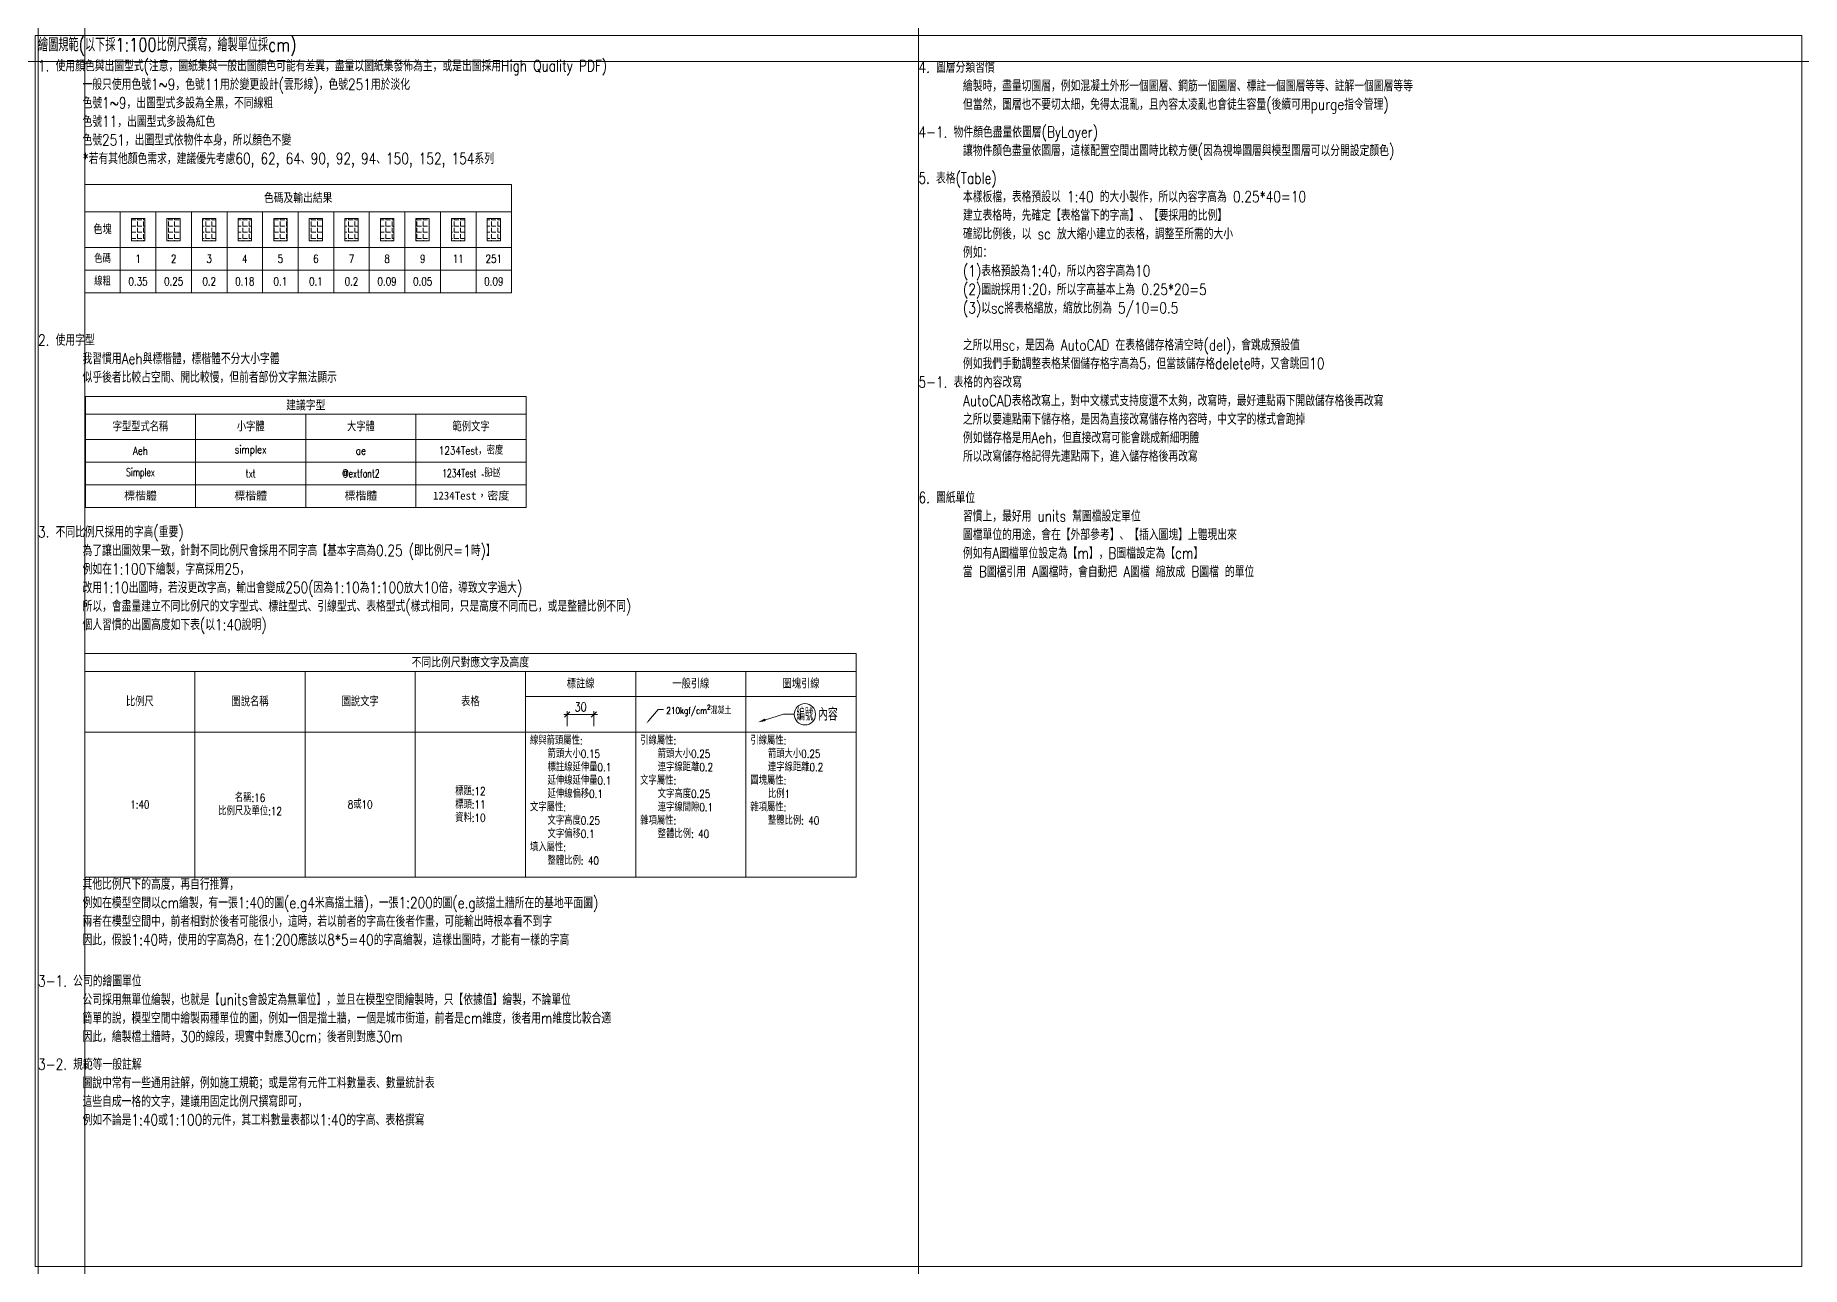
# Model space of a CAD drawing. Header units: metres. Extents: x 32532 to 44888, y 17979 to 24114.
# Drawn here: x 34699 to 38671, y 21339 to 24107 of the extents above; entities that cross this region are included whole.
import ezdxf
from ezdxf.enums import TextEntityAlignment as Align

# ---------------------------------------------------------------- set-up
doc = ezdxf.new("R2010")
doc.units = ezdxf.units.M
doc.layers.get('0').update_dxf_attribs({"linetype": 'CONTINUOUS', "lineweight": 0})
doc.layers.add('dim標註', color=4, linetype='CONTINUOUS', lineweight=0)
doc.layers.add('文字註解', color=3, linetype='CONTINUOUS', lineweight=0)
doc.layers.add('mview', color=5, linetype='CONTINUOUS', lineweight=0, plot=False)
doc.styles.add('Aeh', font='simplex.shx', dxfattribs={"width": 0.8, "bigfont": 'ae.shx'})
doc.styles.add('SIMPLEX', font='txt.shx', dxfattribs={"width": 0.7, "bigfont": '@extfont2.shx'})
doc.styles.add('標楷體', font='kaiu.ttf')

# ---------------------------------------------------------------- blocks, each defined once
blk = doc.blocks.new('*T2')
at = {"layer": '文字註解', "color": 0, "linetype": 'ByBlock', "lineweight": -2, "transparency": 16777216}
for p, q in [((0, 0), (991.4, 0)), ((0, 0), (0, -249.3)), ((991.4, 0), (991.4, -249.3)), ((0, -40), (991.4, -40)), ((247.8, -40), (247.8, -249.3)), ((495.7, -40), (495.7, -249.3)), ((743.5, -40), (743.5, -249.3)), ((0, -96.3), (991.4, -96.3)), ((0, -147.3), (991.4, -147.3)), ((0, -198.3), (991.4, -198.3)), ((0, -249.3), (991.4, -249.3))]:
    blk.add_line(p, q, dxfattribs=at)
at = {"layer": '文字註解', "transparency": 16777216, "attachment_point": 5}
for s, insert, char_height, width, style in [('建議字型', (495.7, -20), 22, 988.363, 'Aeh'), ('字型型式名稱', (123.9, -68.2), 20, 244.841, 'Aeh'), ('小字體', (371.8, -68.2), 20, 244.841, 'Aeh'), ('大字體', (619.6, -68.2), 20, 244.841, 'Aeh'), ('範例文字', (867.4, -68.2), 20, 244.841, 'Aeh'), ('Aeh', (123.9, -121.8), 18, 244.841, 'Aeh'), ('simplex', (371.8, -121.8), 18, 244.841, 'Aeh'), ('ae', (619.6, -121.8), 18, 244.841, 'Aeh'), ('1234Test，密度', (867.4, -121.8), 18, 244.841, 'Aeh'), ('Simplex', (123.9, -172.8), 18, 244.841, 'SIMPLEX'), ('txt', (371.8, -172.8), 18, 244.841, 'SIMPLEX'), ('@extfont2', (619.6, -172.8), 18, 244.841, 'SIMPLEX'), ('1234Test，密度', (867.4, -172.8), 18, 244.841, 'SIMPLEX'), ('標楷體', (123.9, -223.8), 18, 244.841, '標楷體'), ('標楷體', (371.8, -223.8), 18, 244.841, '標楷體'), ('標楷體', (619.6, -223.8), 18, 244.841, '標楷體'), ('1234Test，密度', (867.4, -223.8), 18, 244.841, '標楷體')]:
    blk.add_mtext(s, dxfattribs=dict(at, insert=insert, char_height=char_height, width=width, style=style))
blk = doc.blocks.new('色碼圖塊')
at = {"layer": '文字註解'}
h = blk.add_hatch(dxfattribs=at)
h.set_pattern_fill('ANGLE', color=0, scale=2, style=0)
h.set_pattern_definition([(0, (-35997.46, -23749.98), (0, 13.97), [10.16, -3.81]), (90, (-35997.46, -23749.98), (-13.97, 9e-16), [10.16, -3.81])])
h.paths.add_polyline_path([(15, 25), (-15, 25), (-15, -25), (15, -25)])
at = {"layer": '文字註解', "color": 0}
blk.add_lwpolyline([(-15, -25), (15, -25), (15, 25), (-15, 25)], close=True, dxfattribs=at)
blk = doc.blocks.new('*T4')
at = {"layer": '文字註解', "color": 0, "linetype": 'ByBlock', "lineweight": -2, "transparency": 16777216}
for p, q in [((0, 0), (960, 0)), ((0, 0), (0, -243.7)), ((960, 0), (960, -243.7)), ((0, -61.7), (960, -61.7)), ((80, -61.7), (80, -243.7)), ((160, -61.7), (160, -243.7)), ((240, -61.7), (240, -243.7)), ((320, -61.7), (320, -243.7)), ((400, -61.7), (400, -243.7)), ((480, -61.7), (480, -243.7)), ((560, -61.7), (560, -243.7)), ((640, -61.7), (640, -243.7)), ((720, -61.7), (720, -243.7)), ((800, -61.7), (800, -243.7)), ((880, -61.7), (880, -243.7)), ((0, -141.7), (960, -141.7)), ((0, -192.7), (960, -192.7)), ((0, -243.7), (960, -243.7))]:
    blk.add_line(p, q, dxfattribs=at)
at = {"layer": '文字註解', "color": 1, "transparency": 16777216}
blk.add_blockref('色碼圖塊', (120, -101.7), dxfattribs=at)
at = {"layer": '文字註解', "color": 2, "transparency": 16777216}
blk.add_blockref('色碼圖塊', (200, -101.7), dxfattribs=at)
at = {"layer": '文字註解', "color": 3, "transparency": 16777216}
blk.add_blockref('色碼圖塊', (280, -101.7), dxfattribs=at)
at = {"layer": '文字註解', "color": 4, "transparency": 16777216}
blk.add_blockref('色碼圖塊', (360, -101.7), dxfattribs=at)
at = {"layer": '文字註解', "color": 5, "transparency": 16777216}
blk.add_blockref('色碼圖塊', (440, -101.7), dxfattribs=at)
at = {"layer": '文字註解', "color": 6, "transparency": 16777216}
blk.add_blockref('色碼圖塊', (520, -101.7), dxfattribs=at)
at = {"layer": '文字註解', "color": 7, "transparency": 16777216}
blk.add_blockref('色碼圖塊', (600, -101.7), dxfattribs=at)
at = {"layer": '文字註解', "color": 8, "transparency": 16777216}
blk.add_blockref('色碼圖塊', (680, -101.7), dxfattribs=at)
at = {"layer": '文字註解', "color": 9, "transparency": 16777216}
blk.add_blockref('色碼圖塊', (760, -101.7), dxfattribs=at)
at = {"layer": '文字註解', "color": 11, "transparency": 16777216}
blk.add_blockref('色碼圖塊', (840, -101.7), dxfattribs=at)
at = {"layer": '文字註解', "color": 251, "transparency": 16777216}
blk.add_blockref('色碼圖塊', (920, -101.7), dxfattribs=at)
at = {"layer": '文字註解', "transparency": 16777216, "attachment_point": 5, "style": 'Aeh'}
for s, insert, char_height, width in [('色碼及輸出結果', (480, -30.8), 22, 957), ('色塊', (40, -101.7), 20, 77), ('色碼', (40, -167.2), 18, 77), ('線粗', (40, -218.2), 18, 77)]:
    blk.add_mtext(s, dxfattribs=dict(at, insert=insert, char_height=char_height, width=width))
at = {"layer": '文字註解', "color": 1, "transparency": 16777216, "char_height": 18, "width": 77, "attachment_point": 5, "style": 'Aeh'}
for s, insert in [('1', (120, -167.2)), ('0.35', (120, -218.2))]:
    blk.add_mtext(s, dxfattribs=dict(at, insert=insert))
at = {"layer": '文字註解', "color": 2, "transparency": 16777216, "char_height": 18, "width": 77, "attachment_point": 5, "style": 'Aeh'}
for s, insert in [('2', (200, -167.2)), ('0.25', (200, -218.2))]:
    blk.add_mtext(s, dxfattribs=dict(at, insert=insert))
at = {"layer": '文字註解', "color": 3, "transparency": 16777216, "char_height": 18, "width": 77, "attachment_point": 5, "style": 'Aeh'}
for s, insert in [('3', (280, -167.2)), ('0.2', (280, -218.2))]:
    blk.add_mtext(s, dxfattribs=dict(at, insert=insert))
at = {"layer": '文字註解', "color": 4, "transparency": 16777216, "char_height": 18, "width": 77, "attachment_point": 5, "style": 'Aeh'}
for s, insert in [('4', (360, -167.2)), ('0.18', (360, -218.2))]:
    blk.add_mtext(s, dxfattribs=dict(at, insert=insert))
at = {"layer": '文字註解', "color": 5, "transparency": 16777216, "char_height": 18, "width": 77, "attachment_point": 5, "style": 'Aeh'}
for s, insert in [('5', (440, -167.2)), ('0.1', (440, -218.2))]:
    blk.add_mtext(s, dxfattribs=dict(at, insert=insert))
at = {"layer": '文字註解', "color": 6, "transparency": 16777216, "char_height": 18, "width": 77, "attachment_point": 5, "style": 'Aeh'}
for s, insert in [('6', (520, -167.2)), ('0.1', (520, -218.2))]:
    blk.add_mtext(s, dxfattribs=dict(at, insert=insert))
at = {"layer": '文字註解', "color": 7, "transparency": 16777216, "char_height": 18, "width": 77, "attachment_point": 5, "style": 'Aeh'}
for s, insert in [('7', (600, -167.2)), ('0.2', (600, -218.2))]:
    blk.add_mtext(s, dxfattribs=dict(at, insert=insert))
at = {"layer": '文字註解', "color": 8, "transparency": 16777216, "char_height": 18, "width": 77, "attachment_point": 5, "style": 'Aeh'}
for s, insert in [('8', (680, -167.2)), ('0.09', (680, -218.2))]:
    blk.add_mtext(s, dxfattribs=dict(at, insert=insert))
at = {"layer": '文字註解', "color": 9, "transparency": 16777216, "char_height": 18, "width": 77, "attachment_point": 5, "style": 'Aeh'}
for s, insert in [('9', (760, -167.2)), ('0.05', (760, -218.2))]:
    blk.add_mtext(s, dxfattribs=dict(at, insert=insert))
at = {"layer": '文字註解', "color": 11, "transparency": 16777216, "insert": (840, -167.2), "char_height": 18, "width": 77, "attachment_point": 5, "style": 'Aeh'}
blk.add_mtext('11', dxfattribs=at)
at = {"layer": '文字註解', "color": 251, "transparency": 16777216, "char_height": 18, "width": 77, "attachment_point": 5, "style": 'Aeh'}
for s, insert in [('251', (920, -167.2)), ('0.09', (920, -218.2))]:
    blk.add_mtext(s, dxfattribs=dict(at, insert=insert))
blk = doc.blocks.new('_Oblique')
at = {"color": 0, "linetype": 'ByBlock', "lineweight": -2}
blk.add_line((-0.5, -0.5), (0.5, 0.5), dxfattribs=at)
blk = doc.blocks.new('標註線圖塊')
at = {"layer": 'dim標註'}
for p, q in [((-19, 0), (19, 0)), ((-15, -12.9), (-15, 4)), ((15, -12.9), (15, 4))]:
    blk.add_line(p, q, dxfattribs=at)
at = {"layer": 'dim標註', "xscale": 6, "yscale": 6, "zscale": 6, "rotation": 180}
blk.add_blockref('_Oblique', (-15, 0), dxfattribs=at)
at = {"layer": 'dim標註', "xscale": 6, "yscale": 6, "zscale": 6}
blk.add_blockref('_Oblique', (15, 0), dxfattribs=at)
at = {"layer": 'dim標註', "color": 6, "insert": (0, 8.6), "char_height": 10, "attachment_point": 5, "style": 'Aeh'}
blk.add_mtext('\\A1;30', dxfattribs=at)
blk = doc.blocks.new('一般引線圖塊')
at = {"layer": 'dim標註'}
blk.add_line((-12, 0), (-4, 0), dxfattribs=at)
blk.add_lwpolyline([(-26.2, -16.6), (-12, 0)], dxfattribs=at)
blk.add_solid([(-25.4, -17.2), (-30.1, -21.2), (-26.9, -15.9)], dxfattribs=at)
at = {"layer": 'dim標註', "color": 6, "insert": (0, 6.7), "char_height": 10, "attachment_point": 1, "style": 'Aeh'}
blk.add_mtext('\\A1;210kgf/cm{\\H0.7x;\\S2^ ;}混凝土', dxfattribs=at)
blk = doc.blocks.new('圖塊引線圖塊')
at = {"layer": 'dim標註'}
for p, q in [((-21.6, -4.2), (-8, 0)), ((-8, 0), (0, 0))]:
    blk.add_line(p, q, dxfattribs=at)
at = {"layer": 'dim標註', "transparency": 16777216}
blk.add_circle((8, 0), 8, dxfattribs=at)
at = {"layer": 'dim標註'}
blk.add_solid([(-21.3, -5.1), (-27.3, -6), (-21.9, -3.2)], dxfattribs=at)
at = {"layer": 'dim標註', "transparency": 16777216, "style": 'Aeh', "width": 0.5}
blk.add_attdef('編號', text='', height=9.6, dxfattribs=at).set_placement((8, 0), align=Align.MIDDLE_CENTER)
at = {"layer": 'dim標註', "transparency": 16777216, "style": 'Aeh', "width": 0.8}
blk.add_attdef('內容', text='', height=9.6, dxfattribs=at).set_placement((18, 0), align=Align.MIDDLE_LEFT)
blk = doc.blocks.new('*T5')
at = {"layer": '文字註解', "color": 0, "linetype": 'ByBlock', "lineweight": -2, "transparency": 16777216}
for p, q in [((0, 0), (1734.9, 0)), ((0, 0), (0, -502.3)), ((1734.9, 0), (1734.9, -502.3)), ((0, -40), (1734.9, -40)), ((247.8, -40), (247.8, -502.3)), ((495.7, -40), (495.7, -502.3)), ((743.5, -40), (743.5, -502.3)), ((991.4, -40), (991.4, -502.3)), ((1239.2, -40), (1239.2, -502.3)), ((1487, -40), (1487, -502.3)), ((991.4, -96.3), (1734.9, -96.3)), ((0, -176.3), (1734.9, -176.3)), ((0, -502.3), (1734.9, -502.3))]:
    blk.add_line(p, q, dxfattribs=at)
at = {"layer": '文字註解', "transparency": 16777216}
for name, p, xscale, yscale, zscale in [('標註線圖塊', (1115.3, -137.1), 2, 2, 2), ('一般引線圖塊', (1308, -125.5), 1.5, 1.5, 1.5)]:
    blk.add_blockref(name, p, dxfattribs=dict(at, xscale=xscale, yscale=yscale, zscale=zscale))
at = {"layer": '文字註解', "transparency": 16777216, "xscale": 3, "yscale": 3, "zscale": 3}
blk.add_blockref('圖塊引線圖塊', (1595.6, -136.3), dxfattribs=at).add_auto_attribs({'編號': '編號', '內容': '內容'})
at = {"layer": '文字註解', "transparency": 16777216, "style": 'Aeh'}
for s, insert, char_height, width, attachment_point in [('不同比例尺對應文字及高度', (867.4, -20), 22, 1731.886, 5), ('標註線', (1115.3, -68.2), 20, 244.841, 5), ('一般引線', (1363.1, -68.2), 20, 244.841, 5), ('圖塊引線', (1611, -68.2), 20, 244.841, 5), ('比例尺', (123.9, -108.2), 20, 244.841, 5), ('圖說名稱', (371.8, -108.2), 20, 244.841, 5), ('圖說文字', (619.6, -108.2), 20, 244.841, 5), ('表格', (867.4, -108.2), 20, 244.841, 5), ('線與箭頭屬性:\\P    箭頭大小0.15\\P    標註線延伸量0.1\\P    延伸線延伸量0.1\\P    延伸線偏移0.1\\P文字屬性:\\P    文字高度0.25\\P    文字偏移0.1\\P填入屬性:\\P    整體比例: {\\C2;40}', (1001.4, -186.3), 18, 227.841, 1), ('引線屬性:\\P    箭頭大小0.25\\P    連字線距離0.2\\P文字屬性:\\P    文字高度0.25\\P    連字線間隙0.1\\P雜項屬性:\\P    整體比例: {\\C2;40}', (1249.2, -186.3), 18, 227.841, 1), ('引線屬性:\\P    箭頭大小0.25\\P    連字線距離0.2\\P圖塊屬性:\\P    比例1\\P雜項屬性:\\P    整體比例: {\\C2;40}', (1497, -186.3), 18, 227.841, 1), ('名稱:16\\P比例尺及單位:12', (371.8, -339.3), 18, 244.841, 5), ('標題:12\\P標頭:11\\P資料:10', (867.4, -339.3), 18, 244.841, 5), ('1:{\\C2;40}', (123.9, -339.3), 18, 244.841, 5), ('8或10', (619.6, -339.3), 18, 244.841, 5)]:
    blk.add_mtext(s, dxfattribs=dict(at, insert=insert, char_height=char_height, width=width, attachment_point=attachment_point))

msp = doc.modelspace()

# ---------------------------------------------------------------- linework, layer by layer
at = {"layer": 'mview'}
for p, direction in [((34704.846, 23748.941), (0, 1)), ((34809.779, 23748.941), (0, 1)), ((36684.945, 24107.042), (0, 1)), ((34703.75, 24047.868), (1, 0))]:
    msp.add_xline(p, direction, dxfattribs=at)
msp.add_lwpolyline([(34698.695, 24107.042), (38671.195, 24107.042), (38671.195, 21339.042), (34698.695, 21339.042)], close=True, dxfattribs=at)

# ---------------------------------------------------------------- block references
for name, p in [('*T4', (34809.779, 23771.955)), ('*T2', (34811.279, 23295.093)), ('*T5', (34809.779, 22717.148))]:
    msp.add_blockref(name, p)

# ---------------------------------------------------------------- texts
at = {"layer": '文字註解', "char_height": 25, "attachment_point": 1, "style": 'Aeh'}
for s, width, heights, insert in [('{\\H1.2x;\\C2;繪圖規範(以下採1:100比例尺撰寫，繪製單位採cm)}\\P1. 使用顏色與出圖型式(注意，圖紙集與一般出圖顏色可能有差異，盡量以圖紙集發佈為主，或是出圖採用High Quality PDF)\\P^I一般只使用色號1~9，{\\C11;色號11用於變更設計(雲形線)}，{\\C251;色號251用於淡化\\P^I}色號1~9，出圖型式多設為全黑，不同線粗\\P^I色號11，出圖型式多設為紅色\\P^I色號251，出圖型式依物件本身，所以顏色不變\\P^I*若有其他顏色需求，建議優先考慮{\\C60;60}, {\\C62;62}, {\\C64;64}、{\\C90;90}, {\\C92;92}, {\\C94;94}、{\\C150;150}, {\\C152;152}, {\\C154;154}系列', 1652.17744, [0], (34704.846, 24101.055)), ('4. 圖層分類習慣\\P^I繪製時，盡量切圖層，例如混凝土外形一個圖層、鋼筋一個圖層、標註一個圖層等等、註解一個圖層等等\\P^I但當然，圖層也不要切太細，免得太混亂，且內容太凌亂也會徒生容量(後續可用purge指令管理)', 1517.02248, [0], (36684.945, 24047.868)), ('4-1. 物件顏色盡量依圖層(ByLayer)\\P^I讓物件顏色盡量依圖層，這樣配置空間出圖時比較方便(因為視埠圖層與模型圖層可以分開設定顏色)', 1517.02248, [0], (36684.945, 23902.256)), ('\\A1;5. 表格(Table)\\P^I本樣板檔，表格預設以 1:40 的大小製作，所以內容字高為 0.25*40=10\\P^I建立表格時，先確定【表格當下的字高】、【要採用的比例】\\P^I確認比例後，以 sc 放大縮小建立的表格，調整至所需的大小\\P^I例如：\\P^I(1)表格預設為1:40，所以內容字高為10\\P^I(2)圖說採用1:20，所以字高基本上為 0.25*20=5\\P^I(3)以sc將表格縮放，縮放比例為 5/10=0.5\\P\\P{\\C240;^I之所以用sc，是因為 AutoCAD 在表格儲存格清空時(del)，會跳成預設值\\P^I例如我們手動調整表格某個儲存格字高為5，但當該儲存格delete時，又會跳回10}\\P5-1. 表格的內容改寫\\P^IAutoCAD表格改寫上，對中文樣式支持度還不太夠，改寫時，最好連點兩下開啟儲存格後再改寫\\P^I{\\C240;之所以要連點兩下儲存格，是因為直接改寫儲存格內容時，中文字的樣式會跑掉\\P^I例如儲存格是用Aeh，但直接改寫可能會跳成新細明體\\P^I所以改寫儲存格記得先連點兩下，進入儲存格後再改寫}', 1534.67884, [782.951], (36684.945, 23798.549)), ('2. 使用字型\\P^I我習慣用Aeh與標楷體，標楷體不分大小字體\\P^I似乎後者比較占空間、開比較慢，但前者部份文字無法顯示', 1517.02248, [0], (34704.846, 23434.512)), ('6. 圖紙單位\\P^I習慣上，最好用 units 幫圖檔設定單位\\P^I圖檔單位的用途，會在【外部參考】、【插入圖塊】上體現出來\\P^I例如有A圖檔單位設定為【m】，B圖檔設定為【cm】\\P^I當 B圖檔引用 A圖檔時，會自動把 A圖檔 縮放成 B圖檔 的單位', 1517.02248, [0], (36684.945, 23080.556)), ('3. 不同比例尺採用的字高(重要)\\P^I為了讓出圖效果一致，針對不同比例尺會採用不同字高【基本字高為0.25 (即比例尺=1時)】\\P^I例如在1:100下繪製，字高採用25，\\P^I改用1:10出圖時，若沒更改字高，輸出會變成250(因為1:10為1:100放大10倍，導致文字過大)\\P^I所以，會盡量建立不同比例尺的文字型式、標註型式、引線型式、表格型式(樣式相同，只是高度不同而已，或是整體比例不同)\\P^I個人習慣的出圖高度如下表(以1:40說明)\\P\\P\\P\\P\\P\\P\\P\\P\\P\\P\\P\\P\\P\\P^I其他比例尺下的高度，再自行推算，\\P^I例如在模型空間以cm繪製，有一張1:40的圖(e.g4米高擋土牆)，一張1:200的圖(e.g該擋土牆所在的基地平面圖)\\P^I兩者在模型空間中，前者相對於後者可能很小，這時，若以前者的字高在後者作畫，可能輸出時根本看不到字\\P^I因此，假設1:40時，使用的字高為8，在1:200應該以8*5=40的字高繪製，這樣出圖時，才能有一樣的字高', 1737.14465, [0], (34704.846, 23003.181)), ('3-1. 公司的繪圖單位\\P^I公司採用無單位繪製，也就是【units會設定為無單位】，並且在模型空間繪製時，只【依據值】繪製，不論單位\\P^I簡單的說，模型空間中繪製兩種單位的圖，例如一個是擋土牆，一個是城市街道，前者是cm維度，後者用m維度比較合適\\P^I因此，繪製檔土牆時，30的線段，現實中對應30cm；後者則對應30m', 1740.40441, [0], (34704.846, 21993.765)), ('3-2. 規範等一般註解\\P^I圖說中常有一些通用註解，例如施工規範；或是常有元件工料數量表、數量統計表\\P^I這些自成一格的文字，建議用固定比例尺撰寫即可，\\P^I例如不論是1:40或1:100的元件，其工料數量表都以1:40的字高、表格撰寫', 1517.02248, [0], (34704.846, 21806.536))]:
    msp.add_mtext_dynamic_manual_height_columns(s, width=width, gutter_width=125, heights=heights, dxfattribs=dict(at, insert=insert))

doc.saveas('drawing.dxf')
